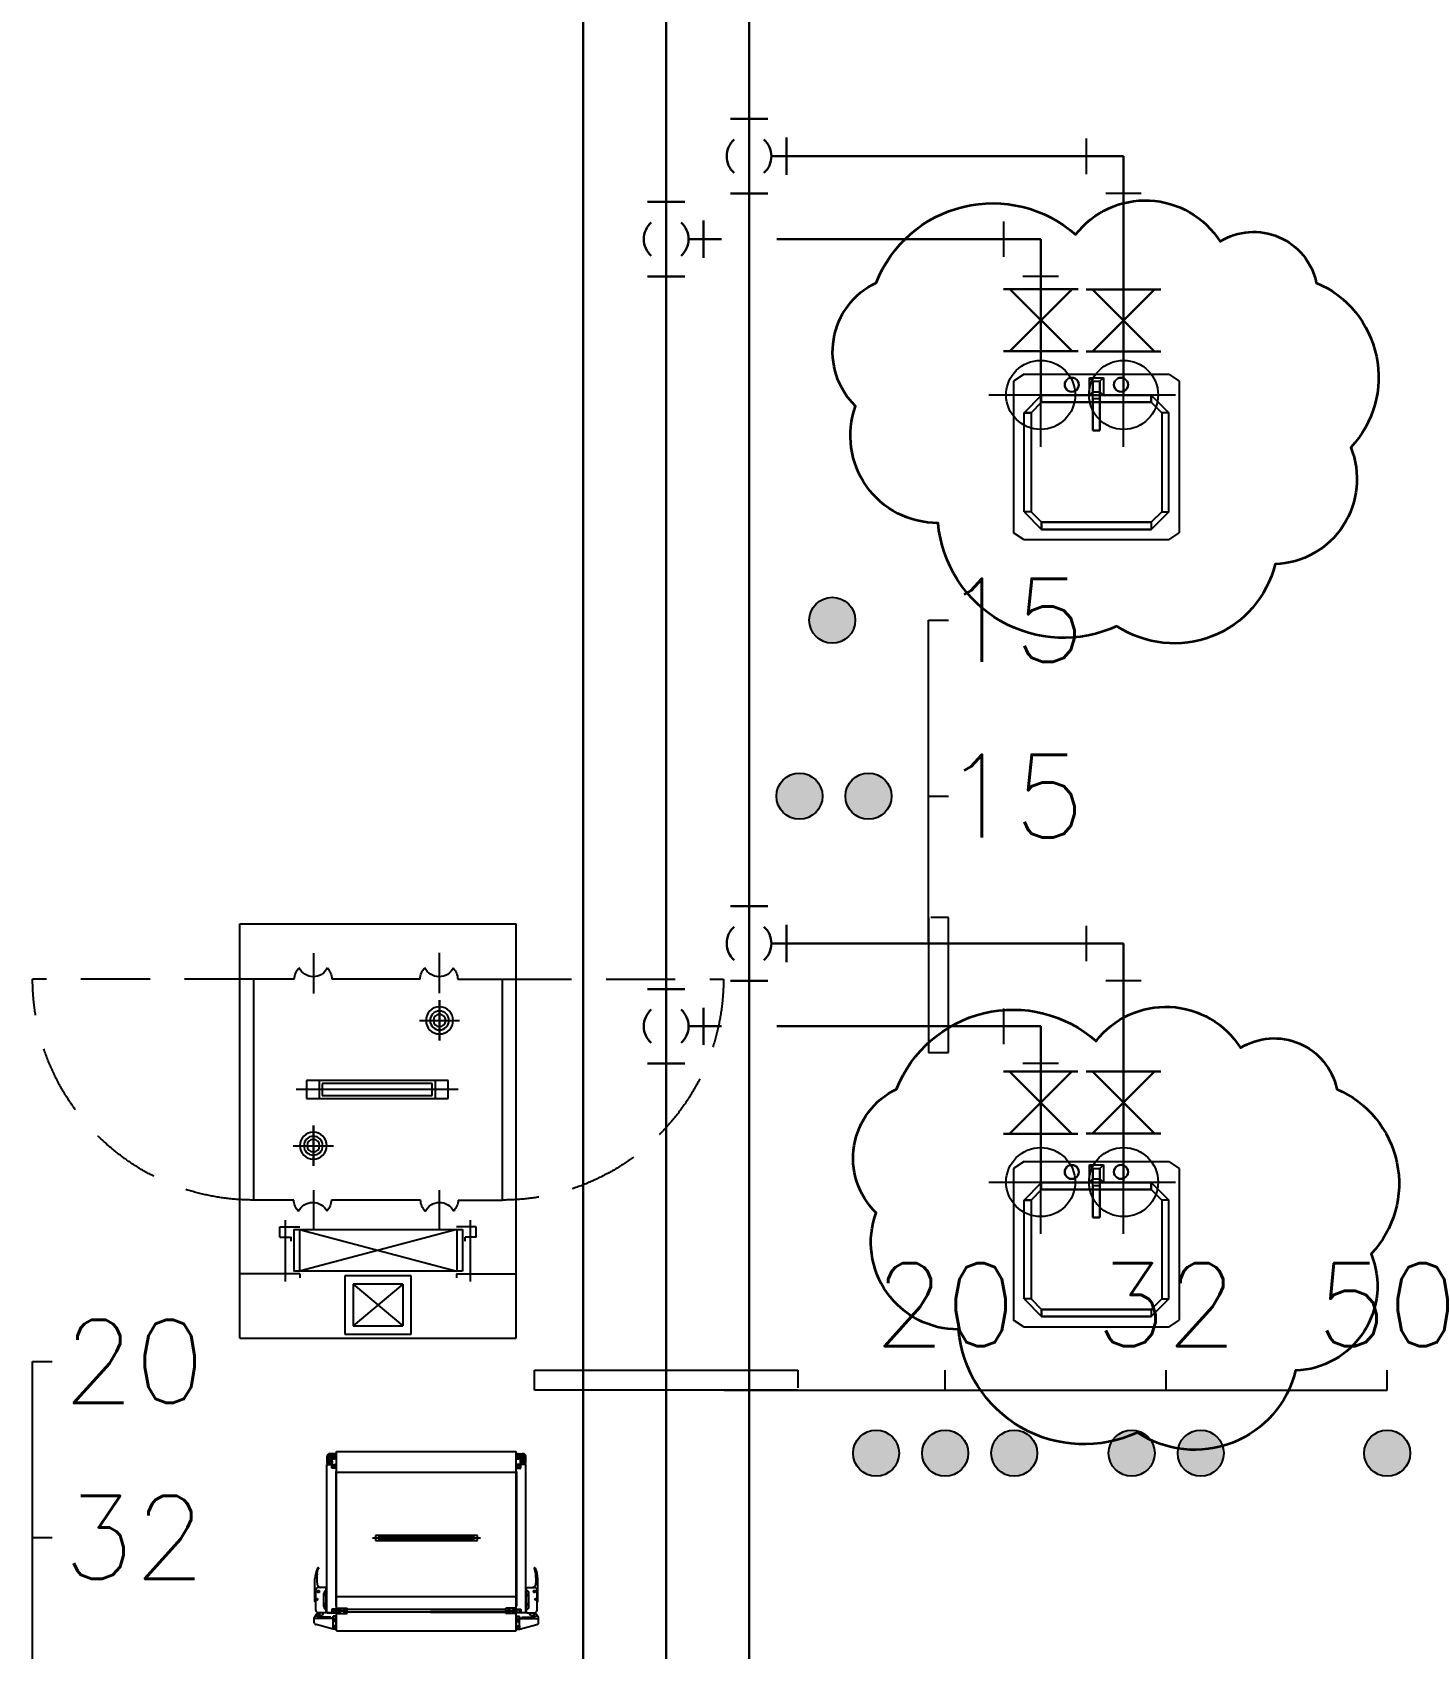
# Model space of a CAD drawing. Header units: millimetres. Extents: x 98929 to 11941380, y 952 to 54154.
# Drawn here: x 263953 to 268967, y 30232 to 36084 of the extents above; entities that cross this region are included whole.
import ezdxf
from ezdxf.enums import TextEntityAlignment as Align

# ---------------------------------------------------------------- set-up
doc = ezdxf.new("R2010")
doc.units = ezdxf.units.MM
for name, pattern in [('DASHED', [0.75, 0.5, -0.25]), ('HIDDEN', [0.375, 0.25, -0.125]), ('PHANTOM', [63.5, 31.75, -6.35, 6.35, -6.35, 6.35, -6.35])]:
    doc.linetypes.add(name, pattern=pattern)
doc.layers.add('-급수', color=3, linetype='Continuous', lineweight=30)
doc.layers.add('-급탕', color=2, linetype='Continuous', lineweight=30)
for name, color, linetype in [('1', 1, 'Continuous'), ('5TXT', 7, 'Continuous'), ('ex', 1, 'Continuous'), ('pipe', 3, 'Continuous'), ('VENT', 7, 'HIDDEN'), ('Y', 2, 'Continuous'), ('빌트인', 8, 'Continuous')]:
    doc.layers.add(name, color=color, linetype=linetype)
doc.styles.add('굴림', font='simple.shx', dxfattribs={"bigfont": 'whgtxt.shx'})

# ---------------------------------------------------------------- blocks, each defined once
blk = doc.blocks.new('SINK2')
at = {"layer": '빌트인'}
for p, q in [((-261.9, 600), (-300, 574.6)), ((-261.9, 600), (261.9, 600)), ((261.9, 600), (300, 574.6)), ((-300, 25.4), (-300, 574.6)), ((-198.2, 561.9), (-261.9, 498.2)), ((-261.9, 498.2), (-198.2, 561.9)), ((-236.4, 498.2), (-198.2, 536.4)), ((-198.2, 536.4), (-236.4, 498.2)), ((198.2, 561.9), (-198.2, 561.9)), ((-198.2, 561.9), (198.2, 561.9)), ((-198.2, 536.4), (-198.2, 561.9)), ((-198.2, 536.4), (-198.2, 561.9)), ((-198.2, 536.4), (198.2, 536.4)), ((198.2, 536.4), (-198.2, 536.4)), ((261.9, 498.2), (198.2, 561.9)), ((198.2, 561.9), (198.2, 536.4)), ((261.9, 498.2), (198.2, 561.9)), ((198.2, 536.4), (198.2, 561.9)), ((236.4, 498.2), (198.2, 536.4)), ((198.2, 536.4), (236.4, 498.2)), ((300, 25.4), (300, 574.6)), ((-261.9, 498.2), (-261.9, 140.1)), ((-261.9, 498.2), (-261.9, 140.1)), ((-236.4, 498.2), (-261.9, 498.2)), ((-236.4, 498.2), (-261.9, 498.2)), ((-236.4, 140.1), (-236.4, 498.2)), ((-236.4, 140.1), (-236.4, 498.2)), ((236.4, 140.1), (236.4, 498.2)), ((236.4, 498.2), (261.9, 498.2)), ((236.4, 140.1), (236.4, 498.2)), ((236.4, 498.2), (261.9, 498.2)), ((261.9, 498.2), (261.9, 140.1)), ((261.9, 498.2), (261.9, 140.1)), ((-12.8, 203.6), (-12.8, 89.1)), ((12.8, 203.6), (-12.8, 203.6)), ((-12.8, 203.6), (-12.8, 101.8)), ((12.8, 203.6), (-12.8, 203.6)), ((-12.8, 203.6), (12.8, 203.6)), ((12.8, 203.6), (-12.8, 203.6)), ((-12.8, 203.6), (-12.8, 101.8)), ((-12.8, 89.1), (-12.8, 203.6)), ((12.8, 89.1), (12.8, 203.6)), ((12.8, 101.8), (12.8, 203.6)), ((12.8, 203.6), (12.8, 101.8)), ((12.8, 89.1), (12.8, 203.6)), ((-261.9, 140.1), (-198.2, 76.4)), ((-261.9, 140.1), (-236.4, 140.1)), ((-198.2, 76.4), (-261.9, 140.1)), ((-261.9, 140.1), (-236.4, 140.1)), ((-198.2, 101.8), (-236.4, 140.1)), ((-236.4, 140.1), (-198.2, 101.8)), ((198.2, 76.4), (261.9, 140.1)), ((236.4, 140.1), (198.2, 101.8)), ((261.9, 140.1), (198.2, 76.4)), ((198.2, 101.8), (236.4, 140.1)), ((261.9, 140.1), (236.4, 140.1)), ((236.4, 140.1), (261.9, 140.1)), ((198.2, 101.8), (-198.2, 101.8)), ((-198.2, 101.8), (198.2, 101.8)), ((-198.2, 76.4), (-198.2, 101.8)), ((-198.2, 101.8), (-198.2, 76.4)), ((-198.2, 76.4), (198.2, 76.4)), ((198.2, 76.4), (-198.2, 76.4)), ((-101.8, 60.2), (-107.1, 56.2)), ((-107.1, 56.2), (-101.8, 60.2)), ((-101.8, 60.2), (-107.1, 56.2)), ((-107.1, 56.2), (-101.8, 60.2)), ((-95.6, 62.8), (-101.8, 60.2)), ((-101.8, 60.2), (-95.6, 62.8)), ((-95.6, 62.8), (-101.8, 60.2)), ((-101.8, 60.2), (-95.6, 62.8)), ((-89.1, 63.6), (-95.6, 62.8)), ((-95.6, 62.8), (-89.1, 63.6)), ((-89.1, 63.6), (-95.6, 62.8)), ((-95.6, 62.8), (-89.1, 63.6)), ((-82.5, 62.8), (-89.1, 63.6)), ((-82.5, 62.8), (-89.1, 63.6)), ((-89.1, 63.6), (-82.5, 62.8)), ((-82.5, 62.8), (-89.1, 63.6)), ((-76.3, 60.2), (-82.5, 62.8)), ((-82.5, 62.8), (-76.3, 60.2)), ((-76.3, 60.2), (-82.5, 62.8)), ((-82.5, 62.8), (-76.3, 60.2)), ((-71.1, 56.2), (-76.3, 60.2)), ((-76.3, 60.2), (-71.1, 56.2)), ((-71.1, 56.2), (-76.3, 60.2)), ((-76.3, 60.2), (-71.1, 56.2)), ((-12.8, 63.6), (-25.4, 76.4)), ((-25.4, 76.4), (25.4, 76.4)), ((-25.4, 76.4), (-12.8, 63.6)), ((-25.4, 12.8), (-25.4, 76.4)), ((12.8, 101.8), (-12.8, 101.8)), ((-12.8, 101.8), (12.8, 101.8)), ((-12.8, 63.6), (-12.8, 101.8)), ((-12.8, 101.8), (-12.8, 89.1)), ((-12.8, 101.8), (-12.8, 89.1)), ((-12.8, 63.6), (-12.8, 101.8)), ((-12.8, 89.1), (12.8, 89.1)), ((-12.8, 89.1), (12.8, 89.1)), ((-12.8, 25.4), (-12.8, 89.1)), ((-12.8, 89.1), (-12.8, 25.4)), ((12.8, 63.6), (-12.8, 63.6)), ((12.8, 63.6), (-12.8, 63.6)), ((-12.8, 25.4), (-12.8, 63.6)), ((12.8, 101.8), (12.8, 63.6)), ((12.8, 89.1), (12.8, 101.8)), ((12.8, 101.8), (12.8, 63.6)), ((12.8, 101.8), (12.8, 89.1)), ((12.8, 89.1), (12.8, 25.4)), ((12.8, 89.1), (12.8, 25.4)), ((25.4, 76.4), (12.8, 63.6)), ((12.8, 63.6), (25.4, 76.4)), ((12.8, 25.4), (12.8, 63.6)), ((25.4, 76.4), (25.4, 12.8)), ((76.3, 60.2), (71.1, 56.2)), ((71.1, 56.2), (76.3, 60.2)), ((76.3, 60.2), (71.1, 56.2)), ((71.1, 56.2), (76.3, 60.2)), ((82.5, 62.8), (76.3, 60.2)), ((76.3, 60.2), (82.5, 62.8)), ((82.5, 62.8), (76.3, 60.2)), ((76.3, 60.2), (82.5, 62.8)), ((89.1, 63.6), (82.5, 62.8)), ((82.5, 62.8), (89.1, 63.6)), ((89.1, 63.6), (82.5, 62.8)), ((82.5, 62.8), (89.1, 63.6)), ((95.6, 62.8), (89.1, 63.6)), ((89.1, 63.6), (95.6, 62.8)), ((95.6, 62.8), (89.1, 63.6)), ((89.1, 63.6), (95.6, 62.8)), ((101.8, 60.2), (95.6, 62.8)), ((95.6, 62.8), (101.8, 60.2)), ((101.8, 60.2), (95.6, 62.8)), ((95.6, 62.8), (101.8, 60.2)), ((107.1, 56.2), (101.8, 60.2)), ((101.8, 60.2), (107.1, 56.2)), ((107.1, 56.2), (101.8, 60.2)), ((101.8, 60.2), (107.1, 56.2)), ((198.2, 101.8), (198.2, 76.4)), ((198.2, 101.8), (198.2, 76.4)), ((-261.9, 0), (-300, 25.4)), ((261.9, 0), (-261.9, 0)), ((-113.7, 44.8), (-114.5, 38.2)), ((-114.5, 38.2), (-113.7, 44.8)), ((-113.7, 44.8), (-114.5, 38.2)), ((-114.5, 38.2), (-113.7, 44.8)), ((-114.5, 38.2), (-113.7, 31.6)), ((-113.7, 31.6), (-114.5, 38.2)), ((-114.5, 38.2), (-113.7, 31.6)), ((-113.7, 31.6), (-114.5, 38.2)), ((-111.1, 51), (-113.7, 44.8)), ((-113.7, 44.8), (-111.1, 51)), ((-111.1, 51), (-113.7, 44.8)), ((-113.7, 44.8), (-111.1, 51)), ((-113.7, 31.6), (-111.1, 25.4)), ((-111.1, 25.4), (-113.7, 31.6)), ((-113.7, 31.6), (-111.1, 25.4)), ((-111.1, 25.4), (-113.7, 31.6)), ((-107.1, 56.2), (-111.1, 51)), ((-111.1, 51), (-107.1, 56.2)), ((-107.1, 56.2), (-111.1, 51)), ((-111.1, 51), (-107.1, 56.2)), ((-111.1, 25.4), (-107.1, 20.2)), ((-107.1, 20.2), (-111.1, 25.4)), ((-111.1, 25.4), (-107.1, 20.2)), ((-107.1, 20.2), (-111.1, 25.4)), ((-107.1, 20.2), (-101.8, 16.2)), ((-101.8, 16.2), (-107.1, 20.2)), ((-107.1, 20.2), (-101.8, 16.2)), ((-101.8, 16.2), (-107.1, 20.2)), ((-101.8, 16.2), (-95.6, 13.6)), ((-95.6, 13.6), (-101.8, 16.2)), ((-101.8, 16.2), (-95.6, 13.6)), ((-95.6, 13.6), (-101.8, 16.2)), ((-95.6, 13.6), (-89.1, 12.8)), ((-89.1, 12.8), (-95.6, 13.6)), ((-95.6, 13.6), (-89.1, 12.8)), ((-89.1, 12.8), (-95.6, 13.6)), ((-89.1, 12.8), (-82.5, 13.6)), ((-82.5, 13.6), (-89.1, 12.8)), ((-89.1, 12.8), (-82.5, 13.6)), ((-82.5, 13.6), (-89.1, 12.8)), ((-82.5, 13.6), (-76.3, 16.2)), ((-76.3, 16.2), (-82.5, 13.6)), ((-82.5, 13.6), (-76.3, 16.2)), ((-76.3, 16.2), (-82.5, 13.6)), ((-76.3, 16.2), (-71.1, 20.2)), ((-71.1, 20.2), (-76.3, 16.2)), ((-76.3, 16.2), (-71.1, 20.2)), ((-71.1, 20.2), (-76.3, 16.2)), ((-67.1, 51), (-71.1, 56.2)), ((-71.1, 56.2), (-67.1, 51)), ((-67.1, 51), (-71.1, 56.2)), ((-71.1, 56.2), (-67.1, 51)), ((-71.1, 20.2), (-67.1, 25.4)), ((-67.1, 25.4), (-71.1, 20.2)), ((-71.1, 20.2), (-67.1, 25.4)), ((-67.1, 25.4), (-71.1, 20.2)), ((-64.5, 44.8), (-67.1, 51)), ((-67.1, 51), (-64.5, 44.8)), ((-64.5, 44.8), (-67.1, 51)), ((-67.1, 51), (-64.5, 44.8)), ((-67.1, 25.4), (-64.5, 31.6)), ((-64.5, 31.6), (-67.1, 25.4)), ((-67.1, 25.4), (-64.5, 31.6)), ((-64.5, 31.6), (-67.1, 25.4)), ((-63.6, 38.2), (-64.5, 44.8)), ((-64.5, 44.8), (-63.6, 38.2)), ((-63.6, 38.2), (-64.5, 44.8)), ((-64.5, 44.8), (-63.6, 38.2)), ((-64.5, 31.6), (-63.6, 38.2)), ((-63.6, 38.2), (-64.5, 31.6)), ((-64.5, 31.6), (-63.6, 38.2)), ((-63.6, 38.2), (-64.5, 31.6)), ((-12.8, 25.4), (-25.4, 12.8)), ((-12.8, 25.4), (-25.4, 12.8)), ((25.4, 12.8), (-25.4, 12.8)), ((12.8, 25.4), (-12.8, 25.4)), ((12.8, 25.4), (-12.8, 25.4)), ((12.8, 25.4), (25.4, 12.8)), ((12.8, 25.4), (25.4, 12.8)), ((63.6, 38.2), (64.5, 44.8)), ((64.5, 44.8), (63.6, 38.2)), ((63.6, 38.2), (64.5, 44.8)), ((64.5, 44.8), (63.6, 38.2)), ((63.6, 38.2), (64.5, 31.6)), ((64.5, 31.6), (63.6, 38.2)), ((63.6, 38.2), (64.5, 31.6)), ((64.5, 31.6), (63.6, 38.2)), ((67.1, 51), (64.5, 44.8)), ((64.5, 44.8), (67.1, 51)), ((67.1, 51), (64.5, 44.8)), ((64.5, 44.8), (67.1, 51)), ((64.5, 31.6), (67.1, 25.4)), ((67.1, 25.4), (64.5, 31.6)), ((64.5, 31.6), (67.1, 25.4)), ((67.1, 25.4), (64.5, 31.6)), ((71.1, 56.2), (67.1, 51)), ((67.1, 51), (71.1, 56.2)), ((71.1, 56.2), (67.1, 51)), ((67.1, 51), (71.1, 56.2)), ((67.1, 25.4), (71.1, 20.2)), ((71.1, 20.2), (67.1, 25.4)), ((67.1, 25.4), (71.1, 20.2)), ((71.1, 20.2), (67.1, 25.4)), ((71.1, 20.2), (76.3, 16.2)), ((76.3, 16.2), (71.1, 20.2)), ((71.1, 20.2), (76.3, 16.2)), ((76.3, 16.2), (71.1, 20.2)), ((76.3, 16.2), (82.5, 13.6)), ((82.5, 13.6), (76.3, 16.2)), ((76.3, 16.2), (82.5, 13.6)), ((82.5, 13.6), (76.3, 16.2)), ((82.5, 13.6), (89.1, 12.8)), ((89.1, 12.8), (82.5, 13.6)), ((82.5, 13.6), (89.1, 12.8)), ((89.1, 12.8), (82.5, 13.6)), ((89.1, 12.8), (95.6, 13.6)), ((95.6, 13.6), (89.1, 12.8)), ((89.1, 12.8), (95.6, 13.6)), ((95.6, 13.6), (89.1, 12.8)), ((95.6, 13.6), (101.8, 16.2)), ((101.8, 16.2), (95.6, 13.6)), ((95.6, 13.6), (101.8, 16.2)), ((101.8, 16.2), (95.6, 13.6)), ((101.8, 16.2), (107.1, 20.2)), ((107.1, 20.2), (101.8, 16.2)), ((101.8, 16.2), (107.1, 20.2)), ((107.1, 20.2), (101.8, 16.2)), ((111.1, 51), (107.1, 56.2)), ((107.1, 56.2), (111.1, 51)), ((111.1, 51), (107.1, 56.2)), ((107.1, 56.2), (111.1, 51)), ((107.1, 20.2), (111.1, 25.4)), ((111.1, 25.4), (107.1, 20.2)), ((107.1, 20.2), (111.1, 25.4)), ((111.1, 25.4), (107.1, 20.2)), ((113.7, 44.8), (111.1, 51)), ((111.1, 51), (113.7, 44.8)), ((113.7, 44.8), (111.1, 51)), ((111.1, 51), (113.7, 44.8)), ((111.1, 25.4), (113.7, 31.6)), ((113.7, 31.6), (111.1, 25.4)), ((111.1, 25.4), (113.7, 31.6)), ((113.7, 31.6), (111.1, 25.4)), ((114.5, 38.2), (113.7, 44.8)), ((113.7, 44.8), (114.5, 38.2)), ((114.5, 38.2), (113.7, 44.8)), ((113.7, 44.8), (114.5, 38.2)), ((113.7, 31.6), (114.5, 38.2)), ((114.5, 38.2), (113.7, 31.6)), ((113.7, 31.6), (114.5, 38.2)), ((114.5, 38.2), (113.7, 31.6)), ((261.9, 0), (300, 25.4))]:
    blk.add_line(p, q, dxfattribs=at)
blk = doc.blocks.new('AS-P')
at = {"layer": '빌트인', "linetype": 'Continuous'}
for p, q in [((-497.1, 900), (-497.1, -600)), ((-497.1, 900), (502.9, 900)), ((-117.1, 675), (-117.1, 885.9)), ((-117.1, 885.9), (122.9, 885.9)), ((122.9, 885.9), (122.9, 675)), ((502.9, 900), (502.9, -600)), ((92.9, 705), (-87.1, 855.9)), ((-87.1, 705), (92.9, 855.9)), ((-87.1, 705), (-87.1, 855.9)), ((-87.1, 855.9), (92.9, 855.9)), ((92.9, 705), (92.9, 855.9)), ((92.9, 705), (-87.1, 705)), ((-280.6, 667.2), (-497.1, 667.2)), ((-332.1, 695.3), (-332.1, 472.9)), ((307.9, 657.2), (-302.1, 657.2)), ((-302.1, 507.2), (-302.1, 657.2)), ((287.9, 507.2), (-282.1, 657.2)), ((-282.1, 507.2), (287.9, 657.2)), ((-282.1, 507.2), (-282.1, 657.2)), ((-280.6, 667.2), (-280.6, 682.2)), ((122.9, 675), (-117.1, 675)), ((286.4, 667.2), (286.4, 682.2)), ((286.4, 667.2), (502.9, 667.2)), ((287.9, 507.2), (287.9, 657.2)), ((307.9, 507.2), (307.9, 657.2)), ((337.9, 695.3), (337.9, 472.9)), ((502.9, 632.7), (502.9, -600)), ((-352.1, 535), (-312.1, 535)), ((-352.1, 535), (-352.1, 497.2)), ((-312.1, 548.4), (-312.1, 535)), ((317.9, 548.4), (317.9, 535)), ((357.9, 535), (317.9, 535)), ((357.9, 535), (357.9, 497.2)), ((-352.1, 497.2), (-280.6, 497.2)), ((-302.1, 507.2), (307.9, 507.2)), ((-231.4, 364), (-231.4, 509.7)), ((225.4, 510), (225.4, 364.3)), ((357.9, 497.2), (286.4, 497.2)), ((-446.9, 400), (-446.9, -400)), ((-302.2, 400), (-446.9, 400)), ((156.5, 400), (-165.9, 400)), ((292.8, 400), (453.3, 400)), ((453.3, 400), (453.3, -400)), ((-231.4, 130.4), (-231.4, 276.2)), ((-231.4, 276.2), (-231.4, 130.4)), ((-304.3, 203.3), (-158.5, 203.3)), ((293.4, 0), (-293.4, 0)), ((-256.1, 32.7), (256.1, 32.7)), ((-256.1, -32.7), (-256.1, 32.7)), ((-210.5, -32.7), (-210.5, 32.7)), ((-199.1, 21.3), (199.1, 21.3)), ((-199.1, -21.3), (-199.1, 21.3)), ((199.1, 21.3), (199.1, -21.3)), ((210.5, 32.7), (210.5, -32.7)), ((256.1, 32.7), (256.1, -32.7)), ((256.1, -32.7), (-256.1, -32.7)), ((199.1, -21.3), (-199.1, -21.3)), ((225.4, -177.2), (225.4, -323)), ((225.4, -323), (225.4, -177.2)), ((152.5, -250.1), (298.2, -250.1)), ((-231.4, -494.1), (-231.4, -348.3)), ((225.4, -349.2), (225.4, -495)), ((-300.2, -400), (-446.9, -400)), ((155, -400), (-163.9, -400)), ((291.3, -400), (453.3, -400)), ((-497.1, -600), (502.9, -600))]:
    blk.add_line(p, q, dxfattribs=at)
at = {"layer": '빌트인', "color": 5, "linetype": 'DASHED', "ltscale": 500}
for p, q in [((-447.5, -400), (-1247.5, -400)), ((453.3, -400), (1253.3, -400))]:
    blk.add_line(p, q, dxfattribs=at)
at = {"layer": '빌트인', "linetype": 'Continuous'}
for centre, radius in [((-231.4, 203.3), 49), ((-231.4, 203.3), 34.2), ((-231.4, 203.3), 22.4), ((225.4, -250.1), 49), ((225.4, -250.1), 34.2), ((225.4, -250.1), 22.4)]:
    blk.add_circle(centre, radius, dxfattribs=at)
for centre, radius, start, end in [((-234.1, 395.8), 68.3, 138.28591, 176.48783), ((-233.4, 465.5), 57, 205.15043, 333.73559), ((-234.1, 395.8), 68.3, 3.51217, 40.60012), ((224.7, 395.8), 68.3, 138.28591, 176.48783), ((225.4, 465.5), 57, 205.15043, 333.73559), ((224.7, 395.8), 68.3, 3.51217, 40.60012), ((-232.1, -395.8), 68.3, 183.51217, 221.71409), ((-231.4, -465.5), 57, 26.26441, 154.84957), ((-232.1, -395.8), 68.3, 319.39988, 356.48783), ((223.2, -395.8), 68.3, 183.51217, 221.71409), ((223.8, -465.5), 57, 26.26441, 154.84957), ((223.2, -395.8), 68.3, 319.39988, 356.48783)]:
    blk.add_arc(centre, radius, start, end, dxfattribs=at)
at = {"layer": '빌트인', "color": 5, "linetype": 'DASHED', "ltscale": 500}
for centre, start, end in [((-447.5, -400), 90, 180), ((453.3, -400), 0, 90)]:
    blk.add_arc(centre, 800, start, end, dxfattribs=at)
blk = doc.blocks.new('PB-G1')
at = {"layer": '빌트인'}
for p, q in [((-325, 650), (-325, 0)), ((325, 650), (-325, 650)), ((325, 650), (325, 0)), ((-406.2, 620.2), (-406.2, 604.7)), ((-337.3, 604.7), (-406.2, 604.7)), ((-406, 603.8), (-406, 602.1)), ((-406, 601.6), (-398.7, 590.5)), ((-391.1, 604.7), (-405.2, 604.7)), ((-337.5, 643.4), (-399.3, 627)), ((-390.1, 603.8), (-390.1, 593.4)), ((-345.8, 600), (-390.1, 600)), ((-387.6, 595.3), (-383.8, 595.3)), ((-387.6, 583.9), (-387.6, 595.3)), ((-345.8, 604.7), (-345.8, 600)), ((-322.7, 634), (-340.2, 634)), ((-323, 606.6), (-340.2, 606.6)), ((-337.3, 643.4), (-337.3, 597.1)), ((-334.4, 635.8), (-337.3, 638.7)), ((-334.4, 632.1), (-337.3, 629.2)), ((-326.1, 616), (-337.3, 616)), ((-326.1, 597.1), (-337.3, 597.1)), ((-326.1, 643.4), (-337.1, 643.4)), ((-334.3, 608.5), (-337.1, 611.3)), ((-334.3, 604.7), (-337.1, 601.9)), ((-334.4, 635.8), (-334.4, 632.1)), ((-326.1, 635.8), (-334.4, 635.8)), ((-326.1, 632.1), (-334.4, 632.1)), ((-334.3, 608.5), (-334.3, 604.7)), ((-326.1, 608.5), (-334.3, 608.5)), ((-326.1, 604.7), (-334.3, 604.7)), ((-326.1, 643.4), (-326.1, 597.1)), ((-287.2, 586.4), (-325, 567.5)), ((-325, 586.4), (-287.2, 567.5)), ((-325, 586.4), (-287.2, 586.4)), ((-287.2, 586.4), (-287.2, 567.5)), ((325, 586.4), (287.2, 586.4)), ((287.2, 586.4), (325, 567.5)), ((325, 586.4), (287.2, 567.5)), ((287.2, 586.4), (287.2, 567.5)), ((322.7, 634), (340.2, 634)), ((323, 606.6), (340.2, 606.6)), ((326.1, 643.4), (326.1, 597.1)), ((326.1, 643.4), (337.1, 643.4)), ((326.1, 635.8), (334.4, 635.8)), ((326.1, 632.1), (334.4, 632.1)), ((326.1, 616), (337.3, 616)), ((326.1, 608.5), (334.3, 608.5)), ((326.1, 604.7), (334.3, 604.7)), ((326.1, 597.1), (337.3, 597.1)), ((334.3, 608.5), (337.1, 611.3)), ((334.3, 608.5), (334.3, 604.7)), ((334.3, 604.7), (337.1, 601.9)), ((334.4, 635.8), (337.3, 638.7)), ((334.4, 635.8), (334.4, 632.1)), ((334.4, 632.1), (337.3, 629.2)), ((337.3, 643.4), (337.3, 597.1)), ((337.3, 604.7), (406.2, 604.7)), ((337.5, 643.4), (399.3, 627)), ((345.8, 604.7), (345.8, 600)), ((345.8, 600), (390.1, 600)), ((387.6, 595.3), (383.8, 595.3)), ((387.6, 583.9), (387.6, 595.3)), ((390.1, 603.8), (390.1, 593.4)), ((391.1, 604.7), (405.2, 604.7)), ((406, 601.6), (398.7, 590.5)), ((406, 603.8), (406, 602.1)), ((406.2, 620.2), (406.2, 604.7)), ((-403.3, 543.3), (-403.3, 460.4)), ((-400.5, 574.5), (-400.5, 501.8)), ((-399.6, 535.8), (-392, 535.8)), ((-395.8, 539.6), (-395.8, 532)), ((-362.8, 583.9), (-391.1, 583.9)), ((-373.4, 583.9), (-373.4, 583.9)), ((-360.3, 553.7), (-373.3, 553.7)), ((-371.2, 561.3), (-371.2, 515)), ((-369.4, 555.6), (-371.2, 557.5)), ((-369.4, 551.8), (-371.2, 549.9)), ((-369.4, 555.6), (-369.4, 551.8)), ((-362.8, 555.6), (-369.4, 555.6)), ((-362.8, 551.8), (-369.4, 551.8)), ((-362.8, 583.9), (-362.8, 492.4)), ((-359.9, 583.9), (-359.9, 47.2)), ((-359.9, 583.9), (-326.9, 583.9)), ((-341.8, 570.9), (-341.8, 583.9)), ((-326.9, 570.9), (-341.8, 570.9)), ((-325.5, 582.7), (-340.2, 582.7)), ((-340.2, 582.7), (-340.2, 572.2)), ((-340.2, 579.5), (-340.1, 579.6)), ((-340.2, 579.6), (-340.1, 579.6)), ((-340.2, 572.2), (-325.5, 572.2)), ((-339.9, 577.7), (-339.9, 577.7)), ((-339.7, 572.7), (-339.7, 572.7)), ((-339.6, 573), (-339.6, 573)), ((-339.4, 576.8), (-339.5, 577.4)), ((-339.5, 577.4), (-338.9, 577.3)), ((-339.4, 576.8), (-338.9, 577.3)), ((-339.4, 576.9), (-339.4, 576.9)), ((-339.3, 572.9), (-339.3, 572.9)), ((-338.8, 579), (-338.8, 579)), ((-338.7, 577.7), (-338.7, 577.7)), ((-338.5, 581.3), (-338.5, 581.3)), ((-338.5, 572), (-338.4, 572)), ((-338.4, 582.4), (-338.4, 582.4)), ((-338.4, 572), (-338.4, 572)), ((-336.4, 581.6), (-336.4, 581.6)), ((-336.2, 576.6), (-336.2, 576.6)), ((-336.1, 573.1), (-336.1, 573.1)), ((-336, 573.3), (-336, 573.3)), ((-335.9, 579.7), (-335.3, 579.9)), ((-335.6, 579.3), (-335.9, 579.7)), ((-335.9, 575.5), (-335.9, 575.5)), ((-335.6, 579.3), (-335.3, 579.9)), ((-335.5, 577.8), (-335.5, 577.8)), ((-335.1, 581.5), (-335.1, 581.5)), ((-335.1, 579.6), (-335.1, 579.6)), ((-335.1, 578.8), (-335.1, 578.8)), ((-334.9, 574.6), (-334.9, 574.6)), ((-333, 576.5), (-333, 576.5)), ((-333, 573.2), (-333, 573.2)), ((-332.9, 582.3), (-332.6, 582.5)), ((-332.9, 582.3), (-332.9, 582.5)), ((-332.9, 572), (-332.9, 572)), ((-332.6, 574.4), (-332.6, 574.4)), ((-332.4, 577.9), (-332.4, 577.9)), ((-332.3, 575.5), (-332.4, 576.1)), ((-332.4, 576.1), (-331.8, 576)), ((-332.3, 575.5), (-331.8, 576)), ((-332.2, 578), (-332.2, 578)), ((-332.1, 582), (-332.1, 582)), ((-332.1, 574.1), (-331.5, 574.3)), ((-331.8, 573.6), (-332.1, 574.1)), ((-331.8, 573.6), (-331.5, 574.3)), ((-330.3, 581.4), (-330.3, 581.4)), ((-330.2, 578.4), (-329.3, 578.3)), ((-330.1, 577.6), (-330.2, 578.4)), ((-330.1, 577.6), (-329.3, 578.3)), ((-330.1, 576.4), (-330.1, 576.4)), ((-329.8, 573.3), (-329.8, 573.3)), ((-329.2, 578.1), (-329.2, 578.1)), ((-329.2, 574.5), (-329.2, 574.5)), ((-329.1, 582), (-328.5, 582.2)), ((-328.7, 581.6), (-329.1, 582)), ((-328.9, 576.9), (-328.9, 576.9)), ((-328.7, 581.6), (-328.5, 582.2)), ((-285, 577), (-328.5, 576.9)), ((-328.4, 580.5), (-328.4, 580.5)), ((-327.4, 576.9), (-327.4, 576.9)), ((-326.9, 582.7), (-326.9, 583.9)), ((-326.9, 560.4), (-326.9, 73)), ((-326.7, 573.4), (-326.7, 573.4)), ((-326.6, 580.3), (-326.6, 580.3)), ((-326.5, 582.4), (-326.5, 582.4)), ((-326.4, 575.2), (-326.4, 575.2)), ((-326.1, 578.2), (-326.1, 578.2)), ((-325.8, 581), (-325.9, 581.5)), ((-325.9, 581.5), (-325.5, 581.5)), ((-325.8, 581), (-325.5, 581.2)), ((-325.5, 572.2), (-325.5, 582.7)), ((-325, 582.1), (-325, 563.2)), ((-325, 582.1), (-325, 563.2)), ((-325, 567.5), (-287.2, 567.5)), ((-287.2, 581.7), (287.2, 581.7)), ((-14.7, 581.7), (-287.2, 581.7)), ((-287.2, 572.1), (287.2, 572.1)), ((-14.7, 572.1), (-287.2, 572.1)), ((285, 577), (328.5, 576.9)), ((325, 567.5), (287.2, 567.5)), ((325, 582.1), (325, 563.2)), ((325.6, 582.1), (325.3, 582.1)), ((325.6, 581.6), (325.3, 581.8)), ((325.5, 572.2), (325.5, 582.7)), ((325.5, 582.7), (340.2, 582.7)), ((340.2, 572.2), (325.5, 572.2)), ((325.6, 581.6), (325.6, 582.1)), ((325.9, 578.8), (325.9, 578.8)), ((326.1, 575.8), (326.1, 575.8)), ((326.2, 583), (326.2, 583)), ((326.4, 580.9), (326.4, 580.9)), ((326.5, 574), (326.5, 574)), ((359.9, 583.9), (326.9, 583.9)), ((326.9, 582.7), (326.9, 583.9)), ((326.9, 570.9), (341.8, 570.9)), ((326.9, 560.4), (326.9, 73)), ((327.2, 577.5), (327.2, 577.5)), ((327.8, 583.9), (359.9, 583.9)), ((328.2, 581.1), (328.2, 581.1)), ((328.5, 582.2), (328.3, 582.8)), ((328.8, 582.7), (328.3, 582.8)), ((328.5, 582.2), (328.8, 582.7)), ((328.7, 577.5), (328.7, 577.5)), ((329, 578.7), (329, 578.7)), ((329, 575.1), (329, 575.1)), ((330, 579), (329.1, 578.9)), ((329.8, 578.2), (329.1, 578.9)), ((329.6, 573.9), (329.6, 573.9)), ((329.8, 578.2), (330, 579)), ((329.9, 577), (329.9, 577)), ((330.1, 582.1), (330.1, 582.1)), ((331.6, 574.3), (331.3, 574.9)), ((331.9, 574.7), (331.3, 574.9)), ((332.1, 576.7), (331.5, 576.6)), ((332.1, 576.1), (331.5, 576.6)), ((331.6, 574.3), (331.9, 574.7)), ((331.9, 582.6), (331.9, 582.6)), ((331.9, 578.6), (331.9, 578.6)), ((332.1, 576.1), (332.1, 576.7)), ((332.2, 578.6), (332.2, 578.6)), ((332.7, 582.9), (332.4, 583.1)), ((332.4, 575), (332.4, 575)), ((332.7, 582.9), (332.7, 583.1)), ((332.7, 572.7), (332.7, 572.7)), ((332.8, 577.1), (332.8, 577.1)), ((332.8, 573.8), (332.8, 573.8)), ((334.7, 575.2), (334.7, 575.2)), ((334.9, 582.1), (334.9, 582.1)), ((334.9, 580.2), (334.9, 580.2)), ((334.9, 579.4), (334.9, 579.4)), ((335.4, 579.9), (335.1, 580.5)), ((335.7, 580.4), (335.1, 580.5)), ((335.3, 578.4), (335.3, 578.4)), ((335.4, 579.9), (335.7, 580.4)), ((335.7, 576.1), (335.7, 576.1)), ((335.8, 573.9), (335.8, 573.9)), ((335.9, 573.7), (335.9, 573.7)), ((336, 577.2), (336, 577.2)), ((336.2, 582.2), (336.2, 582.2)), ((338.2, 583), (338.2, 583)), ((338.2, 572.6), (338.2, 572.6)), ((338.3, 572.6), (338.2, 572.6)), ((338.3, 582), (338.3, 582)), ((338.4, 578.3), (338.4, 578.3)), ((338.6, 579.6), (338.6, 579.6)), ((339.2, 578), (338.6, 577.9)), ((339.2, 577.4), (338.6, 577.9)), ((339, 573.6), (339, 573.6)), ((339.1, 577.5), (339.1, 577.5)), ((339.2, 577.4), (339.2, 578)), ((339.4, 573.6), (339.4, 573.6)), ((339.5, 573.3), (339.5, 573.3)), ((339.7, 578.3), (339.7, 578.3)), ((340, 580.1), (339.8, 580.2)), ((340, 580.2), (339.8, 580.2)), ((340.2, 582.7), (340.2, 572.2)), ((341.8, 570.9), (341.8, 583.9)), ((359.9, 583.9), (359.9, 47.2)), ((360.3, 553.7), (373.3, 553.7)), ((362.8, 583.9), (362.8, 492.4)), ((362.8, 583.9), (391.1, 583.9)), ((362.8, 555.6), (369.4, 555.6)), ((362.8, 551.8), (369.4, 551.8)), ((369.4, 555.6), (371.2, 557.5)), ((369.4, 555.6), (369.4, 551.8)), ((369.4, 551.8), (371.2, 549.9)), ((371.2, 561.3), (371.2, 515)), ((373.4, 583.9), (373.4, 583.9)), ((399.6, 535.8), (392, 535.8)), ((395.8, 539.6), (395.8, 532)), ((400.5, 574.5), (400.5, 501.8)), ((403.3, 543.3), (403.3, 460.4)), ((-396.7, 507.5), (-385.4, 507.5)), ((-391.1, 513.1), (-391.1, 501.8)), ((-362.8, 492.4), (-391.1, 492.4)), ((-360.3, 519.8), (-373.3, 519.8)), ((-369.4, 521.6), (-371.2, 523.5)), ((-369.4, 517.9), (-371.2, 516)), ((-369.4, 521.6), (-369.4, 517.9)), ((-362.8, 521.6), (-369.4, 521.6)), ((-362.8, 517.9), (-369.4, 517.9)), ((325, 525), (-325, 525)), ((360.3, 519.8), (373.3, 519.8)), ((362.8, 521.6), (369.4, 521.6)), ((362.8, 517.9), (369.4, 517.9)), ((362.8, 492.4), (391.1, 492.4)), ((369.4, 521.6), (371.2, 523.5)), ((369.4, 521.6), (369.4, 517.9)), ((369.4, 517.9), (371.2, 516)), ((396.7, 507.5), (385.4, 507.5)), ((391.1, 513.1), (391.1, 501.8)), ((-395.7, 443.5), (-392.7, 428.5)), ((-393.1, 422.4), (-393.5, 422.5)), ((-392.7, 428.5), (-392, 423.4)), ((392.7, 428.5), (392, 423.4)), ((395.7, 443.5), (392.7, 428.5)), ((393.1, 422.4), (393.5, 422.5)), ((195.4, 313.3), (-195.4, 313.3)), ((184.8, 322.6), (-184.8, 322.6)), ((-184.8, 322.6), (-184.8, 304.1)), ((-184.8, 304.1), (184.8, 304.1)), ((-171.9, 322.6), (-171.9, 304.1)), ((168.7, 319.4), (-168.7, 319.4)), ((-168.7, 319.4), (-168.7, 307.3)), ((-168.7, 307.3), (168.7, 307.3)), ((168.7, 307.3), (168.7, 319.4)), ((171.9, 304.1), (171.9, 322.6)), ((184.8, 304.1), (184.8, 322.6)), ((-326.9, 60.2), (-341.8, 60.2)), ((-341.8, 60.2), (-341.8, 47.2)), ((-340.2, 58.9), (-325.5, 58.9)), ((-340.2, 48.4), (-340.2, 58.9)), ((-338.5, 58.9), (-338.4, 58.9)), ((-338.4, 58.9), (-338.4, 58.9)), ((-332.9, 58.9), (-332.9, 58.9)), ((-325.5, 58.9), (-325.5, 48.4)), ((325, 75), (-325, 75)), ((325.5, 58.9), (325.5, 48.4)), ((340.2, 58.9), (325.5, 58.9)), ((326.9, 60.2), (341.8, 60.2)), ((333, 58.9), (333, 58.9)), ((338.5, 58.9), (338.5, 58.9)), ((338.6, 58.9), (338.5, 58.9)), ((340.2, 48.4), (340.2, 58.9)), ((341.8, 60.2), (341.8, 47.2)), ((-337.7, 38.6), (-361.9, 38.6)), ((-351.9, 17.8), (-360.4, 17.8)), ((-359.9, 47.2), (-326.9, 47.2)), ((-359.5, 43.3), (-359.5, 17.8)), ((-359.5, 17.8), (-359.5, 17.8)), ((-343.4, 46.1), (-356.6, 46.1)), ((-343.4, 32), (-356.6, 32)), ((-355.7, 32), (-345.3, 32)), ((-352.4, 38.6), (-354.7, 36.7)), ((-345.3, 36.7), (-354.7, 36.7)), ((-354.7, 32), (-354.7, 36.7)), ((-344.4, 32), (-354.7, 32)), ((-352.4, 38.6), (-352.4, 46.1)), ((-347.7, 38.6), (-352.4, 38.6)), ((-351, 17.8), (-349.1, 17.8)), ((-350, 31), (-350, 46.1)), ((-350, 19.7), (-350, 28.2)), ((-350, 27.3), (-340.6, 27.3)), ((-350, 18.8), (-350, 16.9)), ((-350, 15.9), (-350, 7.4)), ((-333, 8.4), (-350, 8.4)), ((-350, 8.4), (-350, 8.4)), ((-348.1, 17.8), (-339.6, 17.8)), ((-347.7, 38.6), (-347.7, 46.1)), ((-347.7, 38.6), (-345.3, 36.7)), ((-345.3, 32), (-345.3, 36.7)), ((-340.6, 43.3), (-340.6, 17.8)), ((-340.6, 27.3), (-333, 27.3)), ((-340.2, 51.4), (-340.1, 51.3)), ((-340.2, 51.3), (-340.1, 51.3)), ((-325.5, 48.4), (-340.2, 48.4)), ((-339.9, 53.2), (-339.9, 53.2)), ((-339.7, 58.2), (-339.7, 58.2)), ((-339.6, 57.9), (-339.6, 57.9)), ((-339.4, 54.1), (-339.5, 53.5)), ((-339.5, 53.5), (-338.9, 53.6)), ((-339.4, 54.1), (-338.9, 53.6)), ((-339.4, 54), (-339.4, 54)), ((-339.3, 58), (-339.3, 58)), ((-338.8, 51.9), (-338.8, 51.9)), ((-338.7, 53.2), (-338.7, 53.2)), ((-338.5, 49.6), (-338.5, 49.6)), ((-338.4, 48.5), (-338.4, 48.5)), ((-336.8, 17.8), (-325.3, 17.8)), ((-336.4, 49.3), (-336.4, 49.3)), ((-336.2, 54.4), (-336.2, 54.4)), ((-336.1, 57.8), (-336.1, 57.8)), ((-336, 57.7), (-336, 57.7)), ((-335.9, 55.4), (-335.9, 55.4)), ((-335.6, 51.6), (-335.9, 51.2)), ((-335.9, 51.2), (-335.3, 51)), ((-335.9, 24.4), (-335.9, 11.2)), ((-335.9, 22.5), (-331.1, 22.5)), ((-335.9, 13.1), (-331.1, 13.1)), ((-335.6, 51.6), (-335.3, 51)), ((-335.5, 53.1), (-335.5, 53.1)), ((-335.1, 52.1), (-335.1, 52.1)), ((-335.1, 51.3), (-335.1, 51.3)), ((-335.1, 49.4), (-335.1, 49.4)), ((-334.9, 56.3), (-334.9, 56.3)), ((-333, 57.7), (-333, 57.7)), ((-333, 54.4), (-333, 54.4)), ((-329.3, 27.3), (-333, 27.3)), ((-329.3, 8.4), (-333, 8.4)), ((-332.9, 48.6), (-332.6, 48.4)), ((-332.9, 48.6), (-332.9, 48.4)), ((-332.6, 56.5), (-332.6, 56.5)), ((-332.3, 55.4), (-332.4, 54.8)), ((-332.4, 54.8), (-331.8, 55)), ((-332.4, 53), (-332.4, 53)), ((-332.3, 55.4), (-331.8, 55)), ((-332.2, 52.9), (-332.2, 52.9)), ((-331.8, 57.3), (-332.1, 56.8)), ((-332.1, 56.8), (-331.5, 56.6)), ((-332.1, 48.9), (-332.1, 48.9)), ((-331.8, 57.3), (-331.5, 56.6)), ((-331.1, 22.5), (-331.1, 13.1)), ((-329.3, 20.2), (-331.1, 22.5)), ((-329.3, 15.5), (-331.1, 13.1)), ((-330.3, 49.5), (-330.3, 49.5)), ((-330.1, 53.3), (-330.2, 52.5)), ((-330.2, 52.5), (-329.3, 52.6)), ((-330.1, 54.5), (-330.1, 54.5)), ((-330.1, 53.3), (-329.3, 52.6)), ((-329.8, 57.6), (-329.8, 57.6)), ((-329.3, 20.2), (-329.3, 15.5)), ((-329.3, 20.2), (-326.4, 20.2)), ((-329.3, 15.5), (-326.4, 15.5)), ((-329.2, 56.4), (-329.2, 56.4)), ((-329.2, 52.9), (-329.2, 52.9)), ((-328.7, 49.3), (-329.1, 48.9)), ((-329.1, 48.9), (-328.5, 48.7)), ((-328.9, 54), (-328.9, 54)), ((-328.7, 49.3), (-328.5, 48.7)), ((-328.4, 50.4), (-328.4, 50.4)), ((-327.4, 54), (-327.4, 54)), ((-326.9, 48.4), (-326.9, 47.2)), ((-326.7, 57.5), (-326.7, 57.5)), ((-326.6, 50.6), (-326.6, 50.6)), ((-326.5, 48.5), (-326.5, 48.5)), ((-326.4, 55.7), (-326.4, 55.7)), ((-326.4, 24.4), (-326.4, 11.2)), ((-326.1, 52.7), (-326.1, 52.7)), ((-325.8, 49.9), (-325.9, 49.4)), ((-325.9, 49.4), (-325.5, 49.4)), ((-325.8, 49.9), (-325.5, 49.7)), ((325, 0), (-325, 0)), ((336.8, 17.8), (325.3, 17.8)), ((325.5, 48.4), (340.2, 48.4)), ((325.9, 49.9), (325.6, 49.7)), ((325.9, 49.4), (325.6, 49.4)), ((325.9, 49.9), (325.9, 49.4)), ((326.2, 52.7), (326.2, 52.7)), ((326.4, 55.7), (326.4, 55.7)), ((326.4, 24.4), (326.4, 11.2)), ((329.3, 20.2), (326.4, 20.2)), ((329.3, 15.5), (326.4, 15.5)), ((326.5, 48.5), (326.5, 48.5)), ((326.7, 50.6), (326.7, 50.6)), ((326.8, 57.5), (326.8, 57.5)), ((326.9, 48.4), (326.9, 47.2)), ((359.9, 47.2), (326.9, 47.2)), ((327.5, 54), (327.5, 54)), ((328.5, 50.4), (328.5, 50.4)), ((328.8, 49.3), (328.6, 48.7)), ((329.1, 48.9), (328.6, 48.7)), ((328.8, 49.3), (329.1, 48.9)), ((329, 54), (329, 54)), ((329.3, 56.4), (329.3, 56.4)), ((329.3, 52.9), (329.3, 52.9)), ((329.3, 27.3), (333, 27.3)), ((329.3, 20.2), (331.1, 22.5)), ((329.3, 20.2), (329.3, 15.5)), ((329.3, 15.5), (331.1, 13.1)), ((329.3, 8.4), (333, 8.4)), ((330.1, 53.3), (329.4, 52.6)), ((330.3, 52.5), (329.4, 52.6)), ((329.9, 57.6), (329.9, 57.6)), ((330.1, 53.3), (330.3, 52.5)), ((330.2, 54.5), (330.2, 54.5)), ((330.4, 49.5), (330.4, 49.5)), ((331.1, 22.5), (331.1, 13.1)), ((335.9, 22.5), (331.1, 22.5)), ((335.9, 13.1), (331.1, 13.1)), ((331.9, 57.3), (331.6, 56.6)), ((332.2, 56.8), (331.6, 56.6)), ((332.4, 55.4), (331.8, 55)), ((332.4, 54.8), (331.8, 55)), ((331.9, 57.3), (332.2, 56.8)), ((332.2, 52.9), (332.2, 52.9)), ((332.2, 48.9), (332.2, 48.9)), ((332.4, 55.4), (332.4, 54.8)), ((332.5, 53), (332.5, 53)), ((332.7, 56.5), (332.7, 56.5)), ((333, 48.6), (332.7, 48.4)), ((333, 48.6), (333, 48.4)), ((340.6, 27.3), (333, 27.3)), ((333, 8.4), (350, 8.4)), ((333.1, 57.7), (333.1, 57.7)), ((333.1, 54.4), (333.1, 54.4)), ((335, 56.3), (335, 56.3)), ((335.2, 52.1), (335.2, 52.1)), ((335.2, 51.3), (335.2, 51.3)), ((335.2, 49.4), (335.2, 49.4)), ((335.7, 51.6), (335.4, 51)), ((336, 51.2), (335.4, 51)), ((335.6, 53.1), (335.6, 53.1)), ((335.7, 51.6), (336, 51.2)), ((335.9, 24.4), (335.9, 11.2)), ((336, 55.4), (336, 55.4)), ((336.1, 57.7), (336.1, 57.7)), ((336.2, 57.8), (336.2, 57.8)), ((336.3, 54.4), (336.3, 54.4)), ((336.5, 49.3), (336.5, 49.3)), ((337.7, 38.6), (361.9, 38.6)), ((338.5, 48.5), (338.5, 48.5)), ((338.6, 49.6), (338.6, 49.6)), ((338.7, 53.2), (338.7, 53.2)), ((339.5, 54.1), (338.9, 53.6)), ((339.5, 53.5), (338.9, 53.6)), ((338.9, 51.9), (338.9, 51.9)), ((339.3, 58), (339.3, 58)), ((339.4, 54), (339.4, 54)), ((339.5, 54.1), (339.5, 53.5)), ((348.1, 17.8), (339.6, 17.8)), ((339.7, 57.9), (339.7, 57.9)), ((339.8, 58.2), (339.8, 58.2)), ((340, 53.2), (340, 53.2)), ((340.3, 51.4), (340.1, 51.3)), ((340.3, 51.3), (340.1, 51.3)), ((340.6, 43.3), (340.6, 17.8)), ((350, 27.3), (340.6, 27.3)), ((343.4, 46.1), (356.6, 46.1)), ((343.4, 32), (356.6, 32)), ((344.4, 32), (354.7, 32)), ((347.7, 38.6), (345.3, 36.7)), ((345.3, 36.7), (354.7, 36.7)), ((345.3, 32), (345.3, 36.7)), ((355.7, 32), (345.3, 32)), ((347.7, 38.6), (347.7, 46.1)), ((347.7, 38.6), (352.4, 38.6)), ((351, 17.8), (349.1, 17.8)), ((350, 31), (350, 46.1)), ((350, 19.7), (350, 28.2)), ((350, 18.8), (350, 16.9)), ((350, 15.9), (350, 7.4)), ((350, 8.4), (350, 8.4)), ((351.9, 17.8), (360.4, 17.8)), ((352.4, 38.6), (352.4, 46.1)), ((352.4, 38.6), (354.7, 36.7)), ((354.7, 32), (354.7, 36.7)), ((359.5, 43.3), (359.5, 17.8)), ((359.5, 17.8), (359.5, 17.8))]:
    blk.add_line(p, q, dxfattribs=at)
for centre, radius in [((-394.8, 593.4), 4.72), ((394.8, 593.4), 4.72), ((-395.8, 535.8), 2.83), ((395.8, 535.8), 2.83), ((-391.1, 507.5), 3.78), ((391.1, 507.5), 3.78), ((-350, 17.8), 4.72), ((350, 17.8), 4.72)]:
    blk.add_circle(centre, radius, dxfattribs=at)
for centre, radius, start, end in [((-397, 618), 9.44, 104.80942, 166.70904), ((-405.1, 603.8), 0.944, 90, 180), ((-405.1, 602.1), 0.944, 180, 213.42542), ((-394.8, 593.4), 6.13, 174.51142, 39.71514), ((-391.1, 603.8), 0.944, 0, 90), ((-383.8, 583.9), 11.3, 0, 90), ((-337.1, 642.4), 0.944, 90, 104.80942), ((337.1, 642.4), 0.944, 75.19058, 90), ((383.8, 583.9), 11.3, 90, 180), ((394.8, 593.4), 6.13, 140.28486, 5.48858), ((391.1, 603.8), 0.944, 90, 180), ((397, 618), 9.44, 13.29096, 75.19058), ((405.1, 603.8), 0.944, 0, 90), ((405.1, 602.1), 0.944, 326.57458, 0), ((-400.5, 543.3), 2.83, 90, 180), ((-391.1, 574.5), 9.44, 90, 180), ((-358, 561.3), 13.2, 110.92483, 180), ((358, 561.3), 13.2, 0, 69.07517), ((391.1, 574.5), 9.44, 0, 90), ((400.5, 543.3), 2.83, 0, 90), ((-391.1, 501.8), 9.44, 180, 270), ((-237.5, 462.9), 159.4, 173.60619, 186.99451), ((-382.4, 478.8), 13.6, 86.78882, 171.97119), ((-358, 515), 13.2, 180, 249.07517), ((358, 515), 13.2, 290.92483, 0), ((382.4, 478.8), 13.6, 8.02881, 93.21118), ((391.1, 501.8), 9.44, 270, 0), ((237.5, 462.9), 159.4, 353.00549, 6.39381), ((-311.9, 462.9), 91.5, 181.53104, 205.86463), ((-393.4, 423.4), 0.944, 205.52728, 258.37627), ((-391.9, 424.6), 2.83, 226.26689, 345.09965), ((-392.9, 423.3), 0.944, 258.37627, 3.93352), ((-394.5, 417.2), 9.21, 57.31251, 75.30843), ((-390, 424.1), 0.944, 345.09965, 57.31251), ((390, 424.1), 0.944, 122.68749, 194.90035), ((391.9, 424.6), 2.83, 194.90035, 313.73311), ((394.5, 417.2), 9.21, 104.69157, 122.68749), ((392.9, 423.3), 0.944, 176.06648, 281.62373), ((393.4, 423.4), 0.944, 281.62373, 334.47272), ((311.9, 462.9), 91.5, 334.13537, 358.46896), ((-356.6, 43.3), 2.83, 90, 180), ((-356.6, 34.8), 2.83, 180, 270), ((-350, 17.8), 9.44, 90, 180), ((-350, 17.8), 9.44, 180, 270), ((-350, 17.8), 9.44, 270, 0), ((-343.4, 43.3), 2.83, 0, 90), ((-343.4, 34.8), 2.83, 270, 0), ((-333, 24.4), 2.83, 90, 180), ((-333, 11.2), 2.83, 180, 270), ((-329.3, 24.4), 2.83, 0, 90), ((-329.3, 11.2), 2.83, 270, 0), ((329.3, 24.4), 2.83, 90, 180), ((329.3, 11.2), 2.83, 180, 270), ((333, 24.4), 2.83, 0, 90), ((333, 11.2), 2.83, 270, 0), ((343.4, 43.3), 2.83, 90, 180), ((343.4, 34.8), 2.83, 180, 270), ((350, 17.8), 9.44, 180, 270), ((350, 17.8), 9.44, 0, 90), ((350, 17.8), 9.44, 270, 0), ((356.6, 43.3), 2.83, 0, 90), ((356.6, 34.8), 2.83, 270, 0)]:
    blk.add_arc(centre, radius, start, end, dxfattribs=at)
blk = doc.blocks.new('P1')
at = {"layer": '1', "color": 1, "linetype": 'Continuous'}
for p, q in [((0, -112.5), (0, 112.5)), ((112.5, 0), (-112.5, 0))]:
    blk.add_line(p, q, dxfattribs=at)
at = {"layer": 'pipe', "color": 2}
blk.add_circle((0, 0), 75, dxfattribs=at)
blk = doc.blocks.new('SF31T')
at = {"color": 2, "linetype": 'Continuous'}
for p, q in [((-0.75, 1.5), (0.75, 1.5)), ((1.5, 0.75), (1.5, -0.75)), ((-0.75, -1.5), (0.75, -1.5))]:
    blk.add_line(p, q, dxfattribs=at)
at = {"color": 0, "linetype": 'Continuous'}
for p, q in [((0, 1.5), (0, -1.5)), ((1.5, 0), (0.9, 0))]:
    blk.add_line(p, q, dxfattribs=at)
at = {"color": 2, "linetype": 'Continuous'}
for start, end in [(131.81031, 228.18969), (311.81031, 408.18969)]:
    blk.add_arc((0, 0), 0.9, start, end, dxfattribs=at)
for p in [(0, 1.5), (1.5, 0), (0, -1.5)]:
    blk.add_point(p, dxfattribs=at)
blk = doc.blocks.new('VALG01')
at = {"color": 3, "linetype": 'Continuous'}
for p, q in [((-1.25, 1.5), (-1.25, -1.5)), ((1.25, 1.5), (1.25, -1.5))]:
    blk.add_line(p, q, dxfattribs=at)
at = {"color": 2, "linetype": 'Continuous'}
for p, q in [((-1.25, -1.25), (1.25, 1.25)), ((-1.25, 1.25), (1.25, -1.25))]:
    blk.add_line(p, q, dxfattribs=at)
at = {"color": 3, "linetype": 'Continuous'}
for p in [(-1.25, 0), (1.25, 0)]:
    blk.add_point(p, dxfattribs=at)
blk = doc.blocks.new('A$C2A6351C6')
at = {"xscale": 49.99999999999999, "yscale": 49.99999999999999, "zscale": 49.99999999999999, "rotation": 180}
blk.add_blockref('VALG01', (62.5, 75), dxfattribs=at)

msp = doc.modelspace()

# ---------------------------------------------------------------- hatches: boundary and pattern name
at = {"layer": '5TXT'}
h = msp.add_hatch(color=7, dxfattribs=at)
h.dxf.hatch_style = 1
edge = h.paths.add_edge_path()
edge.add_arc((266848.7, 33955.5), 83.3, -450, -90)
h = msp.add_hatch(color=7, dxfattribs=at)
h.dxf.hatch_style = 1
edge = h.paths.add_edge_path()
edge.add_arc((266729.8, 33318.5), 83.3, -360, 0)
h = msp.add_hatch(color=7, dxfattribs=at)
h.dxf.hatch_style = 1
edge = h.paths.add_edge_path()
edge.add_arc((266979.8, 33318.5), 83.3, -360, 0)
h = msp.add_hatch(color=7, dxfattribs=at)
h.dxf.hatch_style = 1
edge = h.paths.add_edge_path()
edge.add_arc((267007.2, 30939.8), 83.3, 540, 900, ccw=False)
h = msp.add_hatch(color=7, dxfattribs=at)
h.dxf.hatch_style = 1
edge = h.paths.add_edge_path()
edge.add_arc((267257.2, 30939.8), 83.3, 540, 900, ccw=False)
h = msp.add_hatch(color=7, dxfattribs=at)
h.dxf.hatch_style = 1
edge = h.paths.add_edge_path()
edge.add_arc((267507.2, 30939.8), 83.3, 540, 900, ccw=False)
h = msp.add_hatch(color=7, dxfattribs=at)
h.dxf.hatch_style = 1
edge = h.paths.add_edge_path()
edge.add_arc((267932.2, 30939.8), 83.3, 540, 900, ccw=False)
h = msp.add_hatch(color=7, dxfattribs=at)
h.dxf.hatch_style = 1
edge = h.paths.add_edge_path()
edge.add_arc((268182.2, 30939.8), 83.3, 540, 900, ccw=False)
h = msp.add_hatch(color=7, dxfattribs=at)
h.dxf.hatch_style = 1
edge = h.paths.add_edge_path()
edge.add_arc((268857.2, 30939.8), 83.3, 540, 900, ccw=False)

# ---------------------------------------------------------------- linework, layer by layer
at = {"layer": '-급수', "linetype": 'Continuous', "ltscale": 10}
for p, q in [((266547.4, 42461.8), (266547.4, 28672.2)), ((267902.9, 35635.3), (266647.4, 35635.3)), ((267902.9, 34771.4), (267902.9, 35635.3)), ((267902.9, 32785.3), (266647.4, 32785.3)), ((267902.9, 31921.4), (267902.9, 32785.3))]:
    msp.add_line(p, q, dxfattribs=at)
at = {"layer": '-급탕', "color": 4, "linetype": 'Continuous', "ltscale": 10}
for p, q in [((266247.4, 42161.8), (266247.4, 28972.2)), ((265947.4, 41861.8, -0.5), (265947.4, 29272.2, -0.5)), ((266447.4, 35335.3), (266328.4, 35335.3)), ((267602.9, 35335.3), (266647.4, 35335.3)), ((267602.9, 34771.4), (267602.9, 35335.3)), ((266447.4, 32485.3), (266328.4, 32485.3)), ((267602.9, 32485.3), (266647.4, 32485.3)), ((267602.9, 31921.4), (267602.9, 32485.3))]:
    msp.add_line(p, q, dxfattribs=at)
at = {"layer": '5TXT', "color": 7}
for centre in [(266848.7, 33955.5), (266729.8, 33318.5), (266979.8, 33318.5), (267007.2, 30939.8), (267257.2, 30939.8), (267507.2, 30939.8), (267932.2, 30939.8), (268182.2, 30939.8), (268857.2, 30939.8)]:
    msp.add_circle(centre, 83.3, dxfattribs=at)
at = {"layer": 'ex', "ltscale": 3000}
for p, q in [((267197.3, 32791), (267197.3, 33955.5)), ((267197.3, 33955.5), (267269.3, 33955.5)), ((267197.3, 33318.5), (267269.3, 33318.5)), ((267197.3, 32878.9), (267197.3, 32390.9)), ((267269.3, 32390.9), (267269.3, 32878.9)), ((267197.3, 32390.9), (267269.3, 32390.9)), ((263953.2, 29230.6), (263953.2, 31272.1)), ((263953.2, 31272.1), (264025.2, 31272.1)), ((265771, 31168.4), (265771, 31240.4)), ((265771, 31240.4), (266723.9, 31240.4)), ((267257.2, 31168.4), (267257.2, 31240.4)), ((268057.2, 31168.4), (268057.2, 31240.4)), ((268857.2, 31168.4), (268857.2, 31240.4)), ((266723.9, 31168.4), (265771, 31168.4)), ((266457.2, 31168.4), (268857.2, 31168.4)), ((263953.2, 30635.1), (264025.2, 30635.1))]:
    msp.add_line(p, q, dxfattribs=at)
at = {"layer": 'ex', "linetype": 'PHANTOM', "ltscale": 2}
for p, q in [((267269.3, 32878.9), (267197.3, 32878.9)), ((266723.9, 31240.4), (266723.9, 31168.4))]:
    msp.add_line(p, q, dxfattribs=at)
at = {"layer": 'VENT', "color": 6, "linetype": 'Continuous', "lineweight": 35}
for points in [[(267878.8, 33934.5, -0.520567), (267231.6, 34307.5, -0.520567), (266932.9, 34730.1, -0.520567), (267007.5, 35177.6, -0.520567), (267729.4, 35351.7, -0.520567), (268252.2, 35326.8, -0.520567), (268600.6, 35177.6, -0.520567), (268725.1, 34580.9, -0.520567), (268451.3, 34158.3, -0.520567)], [(267952.8, 31014.9, -0.520567), (267305.6, 31387.8, -0.520567), (267006.9, 31810.5, -0.520567), (267081.6, 32258, -0.520567), (267803.5, 32432, -0.520567), (268326.2, 32407.2, -0.520567), (268674.7, 32258, -0.520567), (268799.2, 31661.3, -0.520567), (268525.4, 31238.7, -0.520567)]]:
    msp.add_lwpolyline(points, format="xyb", close=True, dxfattribs=at)
at = {"layer": 'Y'}
for p, q in [((267767.9, 35699.5), (267767.9, 35571.1)), ((267967.2, 35500.3), (267838.7, 35500.3)), ((267467.9, 35399.5), (267467.9, 35271.1)), ((267667.2, 35200.3), (267538.7, 35200.3)), ((267767.9, 32849.5), (267767.9, 32721.1)), ((267967.2, 32650.3), (267838.7, 32650.3)), ((267467.9, 32549.5), (267467.9, 32421.1)), ((267667.2, 32350.3), (267538.7, 32350.3))]:
    msp.add_line(p, q, dxfattribs=at)

# ---------------------------------------------------------------- block references
at = {"layer": '-급수', "linetype": 'Continuous', "ltscale": 10, "xscale": 90, "yscale": 90, "zscale": 90}
for p in [(266547.4, 35635.3, 0.5), (266547.4, 32785.3, 0.5)]:
    msp.add_blockref('SF31T', p, dxfattribs=at)
at = {"layer": '-급수', "linetype": 'Continuous', "ltscale": 10, "xscale": 1.799999999988358, "yscale": 1.799999999988358, "zscale": 1.8, "rotation": 90}
for p in [(267738.8, 34929.1, 0.5), (268037.8, 34928.2, 0.5), (267738, 32096.3, 0.5), (268037.7, 32096.9, 0.5)]:
    msp.add_blockref('A$C2A6351C6', p, dxfattribs=at)
at = {"layer": '-급탕', "color": 4, "linetype": 'Continuous', "ltscale": 10, "xscale": 90, "yscale": 90, "zscale": 90}
for p in [(266247.4, 35335.3), (266247.4, 32485.3)]:
    msp.add_blockref('SF31T', p, dxfattribs=at)
at = {"layer": 'pipe', "xscale": 1.666666666666667, "yscale": 1.666666666666667, "zscale": 1.666666666666667, "rotation": 270}
for p in [(267602.9, 34771.4), (267902.9, 34771.4), (267602.9, 31921.4), (267902.9, 31921.4)]:
    msp.add_blockref('P1', p, dxfattribs=at)
at = {"layer": '빌트인', "lineweight": -3, "rotation": 180}
for name, p in [('SINK2', (267804.6, 34846.4)), ('SINK2', (267804.6, 31996.4)), ('PB-G1', (265379.6, 30946.3))]:
    msp.add_blockref(name, p, dxfattribs=at)
at = {"layer": '빌트인', "xscale": -1, "rotation": 180}
msp.add_blockref('AS-P', (265201.7, 32256.4), dxfattribs=at)

# ---------------------------------------------------------------- texts
at = {"layer": '5TXT', "color": 7, "style": '굴림'}
for s, p in [('15', (267506.2, 33955.5)), ('15', (267506.2, 33318.5)), ('20', (267257.2, 31477.4)), ('32', (268057.2, 31477.4)), ('50', (268857.2, 31477.4)), ('20', (264322.1, 31272.1)), ('32', (264322.1, 30635.1))]:
    msp.add_text(s, height=300, dxfattribs=at).set_placement(p, align=Align.MIDDLE_CENTER)

doc.saveas('drawing.dxf')
